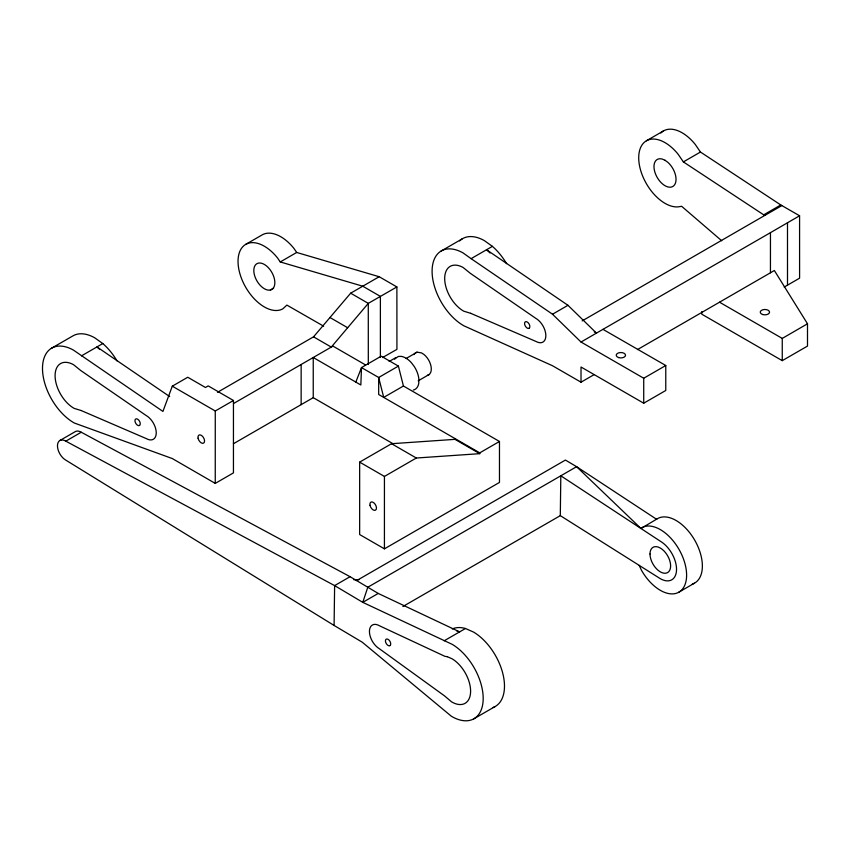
<?xml version="1.0" encoding="UTF-8"?>
<svg xmlns="http://www.w3.org/2000/svg" width="850" height="850" viewBox="0 0 850 850"><rect width="100%" height="100%" fill="white"/><g stroke="black" fill="none" stroke-linecap="round" stroke-linejoin="round"><path stroke-width="1.27" d="M215.252 483.384L215.273 410.986L233.452 400.488L208.208 385.9L205.477 387.494L187.744 377.251L172.295 386.176L162.924 411.421L73.376 350.062A44.338 25.606 60 0 0 42.5 368.996A44.338 25.606 60 0 0 74.332 423.024L172.274 458.543L215.252 483.384L233.442 472.887L233.452 400.488M301.144 404.642L301.155 364.491M233.442 443.732L313.236 397.662L313.246 357.51L360.846 384.997L361.494 367.572L381.214 356.182L398.395 366.106L403.431 386.017L499.471 441.469L499.471 482.428L384.423 548.834L359.656 534.544L359.656 462.124L391.553 443.711L454.973 439.354L479.751 453.666L479.751 452.859L499.471 441.469M384.423 548.834L384.434 476.436L416.319 458.022L479.751 453.666M454.973 439.354L454.973 438.547M637.489 349.584L770.44 272.786L770.461 232.656L799.584 215.773L780.799 204.967L700.453 152.044L695.236 144.415A37.188 21.473 60 0 0 660.822 132.993M334.092 625.451L65.567 459.988A11.624 6.704 60 0 1 57.471 445.687A11.624 6.704 60 0 1 65.811 441.161L334.624 585.607L362.769 602.352L452.317 644.406A44.338 25.606 60 0 1 483.183 698.987A44.338 25.606 60 0 1 451.361 716.253L362.238 642.196L334.092 625.451L334.624 585.607L350.072 576.693L378.218 593.438L459.627 631.879A44.338 25.606 60 0 0 457.013 631.274M560.299 515.642L560.819 475.798L660.567 541.376A22.939 13.249 60 0 1 676.536 569.606A22.939 13.249 60 0 1 660.067 578.531L560.299 515.642L402.889 606.518M355.821 382.096L361.494 367.572L378.675 377.496L383.711 397.396L403.431 386.017M394.506 359.189L398.267 356.458L401.317 356.384A18.594 10.731 60 0 1 411.368 362.695L414.258 366.499A18.594 10.731 60 0 1 418.901 379.493L418.752 383.361A18.594 10.731 60 0 1 413.344 390.033M217.472 392.317L313.533 336.844L350.657 293.186L379.185 276.728L396.886 286.939L396.929 349.361L382.585 357.531M356.639 580.603L565.431 460.062L576.597 466.692L640.974 528.498L642.016 527.584A37.188 21.473 60 0 1 679.192 549.716A37.188 21.473 60 0 1 678.619 592.322A37.188 21.473 60 0 1 641.431 570.191L639.179 565.367M640.974 528.498L657.783 518.479A37.188 21.473 60 0 1 695.895 542.321A37.188 21.473 60 0 1 692.325 584.099M770.44 272.786L774.35 270.491L807.5 323.786L807.5 346.078L782.255 360.655L701.803 314.203L701.803 311.589M782.255 360.655L782.255 338.417L807.5 323.786M51.34 348.341L72.643 336.047A44.338 25.606 60 0 1 94.669 337.769L102.797 343.549A44.338 25.606 60 0 1 116.981 360.857M245.735 244.375L262.172 234.887A37.188 21.473 60 0 1 293.909 248.381L296.692 252.461L379.185 276.728M81.504 355.853L102.797 343.549M323.659 326.188L286.886 305.097L282.922 308.773A37.188 21.473 60 0 1 247.424 290.073A37.188 21.473 60 0 1 242.792 246.723A37.188 21.473 60 0 1 277.472 257.869L280.266 261.949L296.692 252.461M270.353 290.009A14.875 8.585 60 0 0 268.77 268.132A14.875 8.585 60 0 0 253.852 271.586A14.875 8.585 60 0 0 270.353 290.009L273.647 288.108M59.968 440.459L75.416 431.545A11.624 6.704 60 0 1 81.26 432.246L350.072 576.693M65.811 441.161L81.26 432.246M440.948 251.143L462.241 238.85M646.414 140.781L663.499 130.911M594.256 374.553L581.018 382.192L552.532 365.755L463.93 325.826A44.338 25.606 60 0 1 432.098 271.798A44.338 25.606 60 0 1 462.974 252.864L471.102 258.655L492.405 246.362A44.338 25.606 60 0 1 506.579 263.67M233.452 403.58L332.966 346.12L365.457 364.884M721.735 240.773L681.657 206.306L678.151 206.869A37.188 21.473 60 0 1 638.711 157.803A37.188 21.473 60 0 1 678.151 154.275L683.368 161.904L700.453 152.044M389.162 361.473L395.739 357.669M406.087 358.519L417.053 352.187L421.451 352.888L423.821 354.365A12.814 7.395 60 0 1 431.088 366.605A12.814 7.395 60 0 1 427.433 375.328M398.395 366.106L378.675 377.496L378.675 394.496L479.751 452.859M418.221 380.811L429.176 374.489M471.102 258.655L552.521 314.224L567.97 305.309L596.456 333.115L594.246 331.84M683.368 161.904L763.714 214.837L780.799 204.967M582.165 320.896L781.904 205.551M552.521 314.224L581.018 342.029L770.461 232.656M784.21 287.056L799.595 278.173L799.584 215.773M581.018 342.029L643.726 378.239L665.773 365.511L665.773 390.479L643.726 403.208L581.018 367.009L581.018 382.192M378.218 593.438L362.769 602.352L367.806 587.233L576.597 466.692L656.753 519.392M444.178 640.794L465.481 628.501L473.609 632.102A44.338 25.606 60 0 1 502.754 673.274A44.338 25.606 60 0 1 492.926 707.54M678.619 592.322L694.397 583.206M473.663 718.919L494.966 706.626M396.886 286.939L368.284 303.376L331.288 347.098L313.533 336.844M353.834 579.721L358.955 579.668M280.266 261.949L362.748 286.206L380.386 296.384L380.386 357.457M763.714 214.837L764.809 215.433M719.546 302.207L782.255 338.417M602.969 329.354L665.773 365.511M350.657 293.186L368.284 303.376L368.316 364.501M329.97 317.517L347.661 327.739M313.236 397.662L393.252 443.87M391.553 443.711L416.319 458.022M359.656 462.124L384.434 476.436M172.295 386.176L215.273 410.986M567.97 305.309L486.551 249.741A44.338 25.606 60 0 1 490.025 253.002M169.681 396.578L96.953 346.928A44.338 25.606 60 0 1 99.567 349.339M492.405 246.362L484.277 240.571A44.338 25.606 60 0 0 459.584 240.922M787.493 222.764L787.504 285.154M643.726 378.239L643.726 403.208M414.035 354.599A12.814 7.395 60 0 1 417.053 352.187M452.296 628.947A44.338 25.606 60 0 1 465.481 628.501M139.496 425.436L138.954 425.616A3.719 2.146 60 0 1 136.329 424.139L135.777 423.353A3.719 2.146 60 0 1 135.724 419.018A3.719 2.146 60 0 1 139.442 421.101A3.719 2.146 60 0 1 139.496 425.436M529.093 328.238L528.562 328.419A3.719 2.146 60 0 1 525.927 326.942L525.374 326.156A3.719 2.146 60 0 1 525.321 321.831A3.719 2.146 60 0 1 529.04 323.914A3.719 2.146 60 0 1 529.093 328.238M389.906 645.628L389.364 645.787A3.719 2.146 60 0 1 386.729 644.226L386.187 643.418A3.719 2.146 60 0 1 386.251 639.157A3.719 2.146 60 0 1 389.969 641.367A3.719 2.146 60 0 1 389.906 645.628M470.73 313.321L463.739 311.185A26.541 15.321 60 0 1 444.688 278.842A26.541 15.321 60 0 1 463.165 267.516L470.294 273.286L535.734 318.304A14.089 8.128 60 0 1 545.838 335.463A14.089 8.128 60 0 1 536.042 341.477L470.73 313.321M81.132 410.518L74.141 408.372A26.541 15.321 60 0 1 55.091 376.04A26.541 15.321 60 0 1 73.567 364.714L80.686 370.483L146.136 415.501A14.089 8.128 60 0 1 156.241 432.661A14.089 8.128 60 0 1 146.434 438.664L81.132 410.518M447.259 656.668L444.996 656.37L379.557 625.823A14.089 8.128 60 0 0 369.442 631.306A14.089 8.128 60 0 0 379.249 648.646L444.561 695.906L451.552 701.834A26.541 15.321 60 0 0 470.603 691.496A26.541 15.321 60 0 0 452.126 658.824L447.259 656.668M665.008 160.246L662.15 159.035A15.587 8.999 60 0 0 655.977 175.068A15.587 8.999 60 0 0 674.039 185.502A15.587 8.999 60 0 0 667.856 162.329L665.008 160.246M618.545 357.553A4.643 2.688 0 0 0 625.526 355.226A4.643 2.688 0 0 0 618.545 352.899A4.643 2.688 0 0 0 618.545 357.553M762.577 314.489A4.643 2.688 0 0 0 769.548 312.163A4.643 2.688 0 0 0 762.577 309.836A4.643 2.688 0 0 0 762.577 314.489M370.016 505.293A4.643 2.688 60 0 0 375.509 510.17A4.643 2.688 60 0 0 374.043 502.977A4.643 2.688 60 0 0 370.016 505.293M198.082 438.249A4.643 2.688 60 0 0 203.586 443.126A4.643 2.688 60 0 0 202.109 435.922A4.643 2.688 60 0 0 198.082 438.249M650.006 553.998A14.588 8.415 60 0 0 665.465 573.24A14.588 8.415 60 0 0 665.465 552.617A14.588 8.415 60 0 0 650.006 553.998"/></g></svg>
